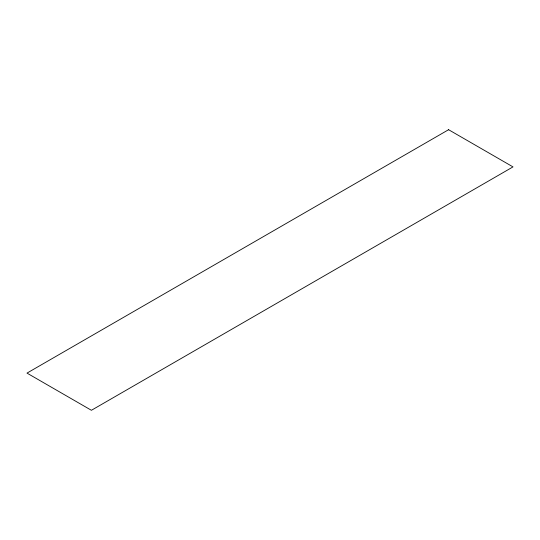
<?xml version="1.0" encoding="UTF-8"?>
<svg xmlns="http://www.w3.org/2000/svg" width="540" height="540" viewBox="0 0 540 540"><rect width="100%" height="100%" fill="white"/><g stroke="black" fill="none" stroke-linecap="round" stroke-linejoin="round"><path stroke-width="0.81" d="M448.592 129.708L27 373.106L91.409 410.292L513 166.894L448.592 129.708"/></g></svg>
